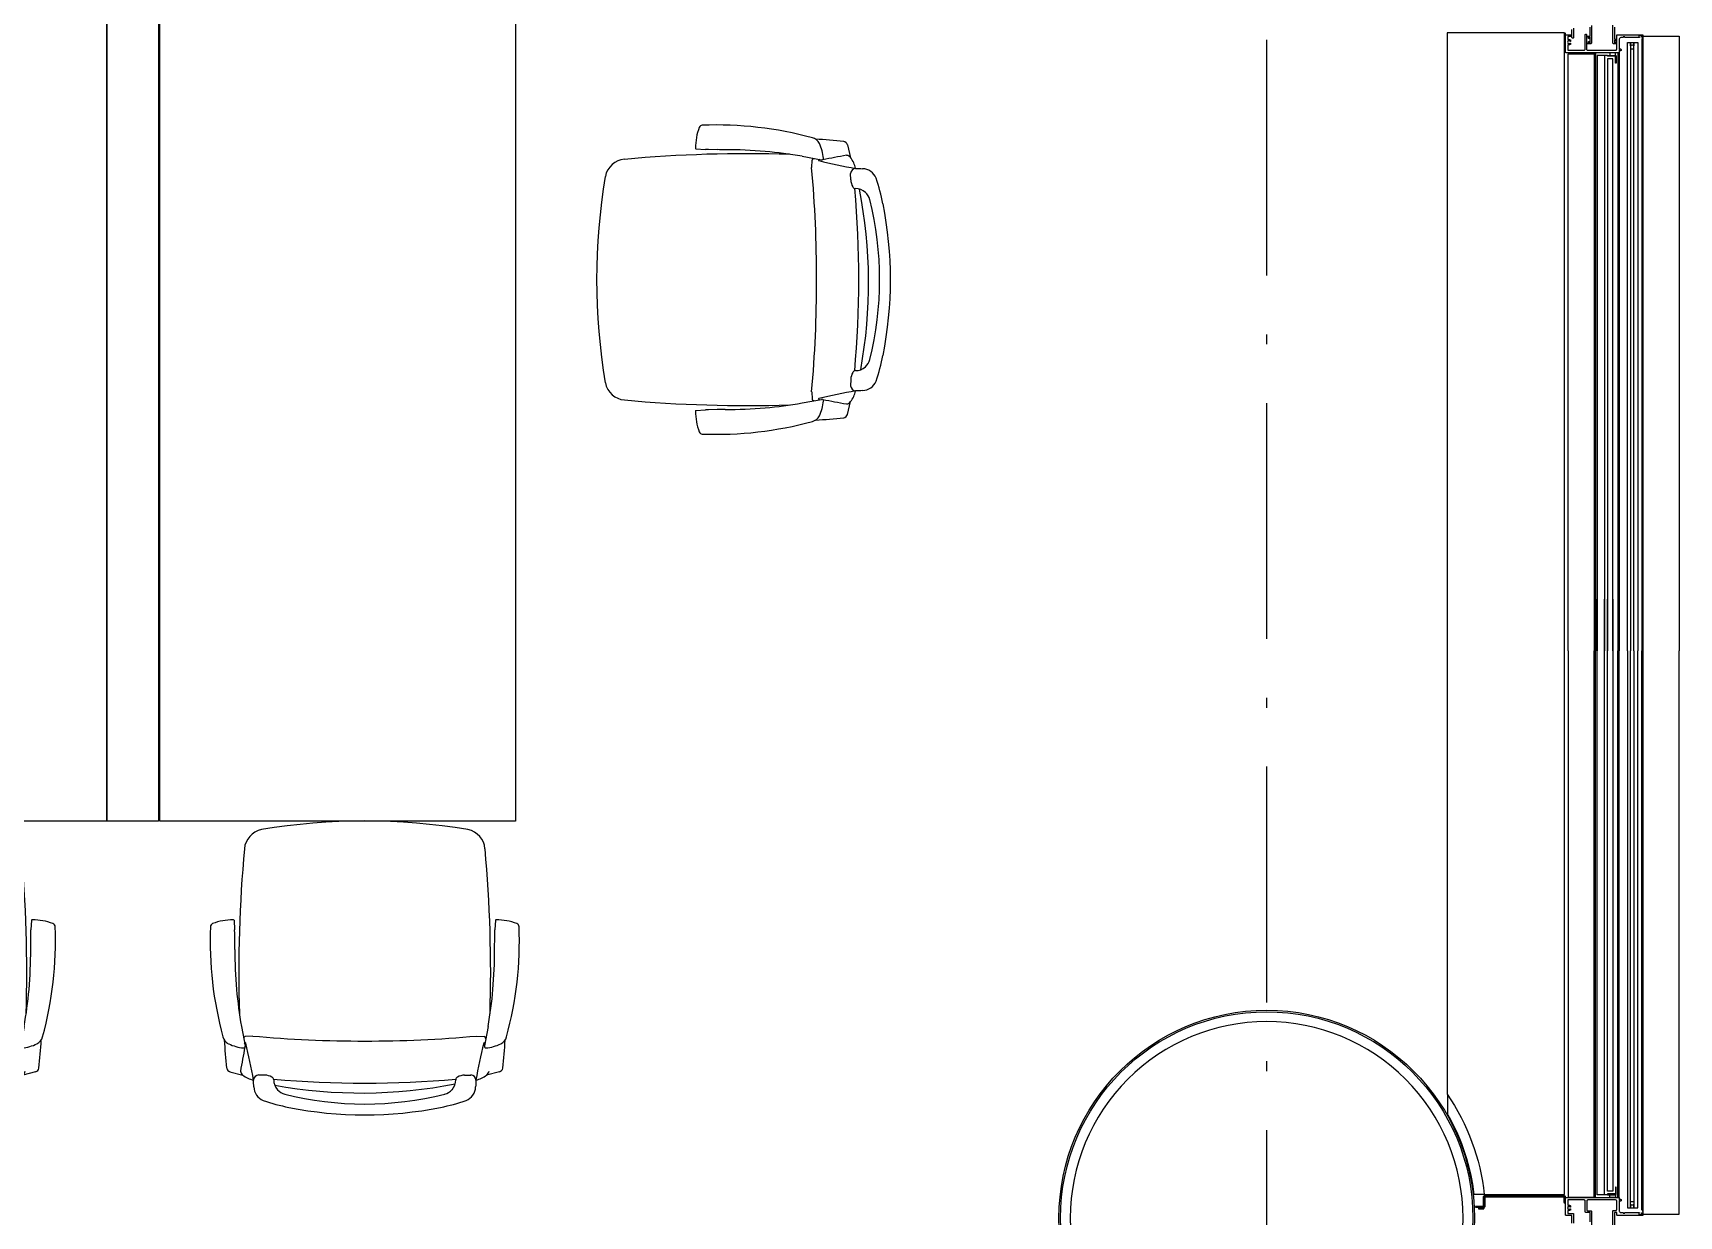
# Model space of a CAD drawing. Extents: x -120222 to -41942, y -19134 to 30932.
# Drawn here: x -71281 to -68087, y -7362 to -5067 of the extents above; entities that cross this region are included whole.
import ezdxf

# ---------------------------------------------------------------- set-up
doc = ezdxf.new("R2010")
doc.units = 0
doc.header["$LTSCALE"] = 150
doc.header["$MEASUREMENT"] = 0
doc.linetypes.add('ISO-10______', pattern=[4.699, 3.048, -0.762, 0.127, -0.762])
doc.layers.get('0').update_dxf_attribs({"linetype": 'CONTINUOUS'})
for name, color, linetype in [('____-567', 7, 'CONTINUOUS'), ('_____', 7, 'CONTINUOUS'), ('____B', 7, 'CONTINUOUS')]:
    doc.layers.add(name, color=color, linetype=linetype)

# ---------------------------------------------------------------- blocks, each defined once
blk = doc.blocks.new('____-24')
at = {"color": 1, "linetype": 'Continuous'}
for p, q in [((-74742.6, -9619), (-74742.6, -9615.5)), ((-74594.6, -9626.5), (-74594.6, -10814)), ((-74592.6, -9623.5), (-74592.6, -10814)), ((-74687.6, -9654.7), (-74687.6, -10814)), ((-74684.6, -9654.7), (-74684.6, -10814)), ((-74667.2, -9659), (-74667.2, -10814)), ((-74641.6, -9654.7), (-74641.6, -10814)), ((-74638.6, -9654.7), (-74638.6, -10814)), ((-74667.2, -11869), (-74667.2, -10714)), ((-74687.6, -11874.6), (-74687.6, -10814)), ((-74684.6, -11874.6), (-74684.6, -10814)), ((-74641.6, -11873.3), (-74641.6, -10814)), ((-74638.6, -11873.3), (-74638.6, -10814)), ((-74594.6, -11899), (-74594.6, -10814)), ((-74592.6, -11901.5), (-74592.6, -10814))]:
    blk.add_line(p, q, dxfattribs=at)
at = {"color": 1, "linetype": 'Continuous', "flags": 128}
for points in [[(-74648.1, -9604), (-74648.1, -9627.3), (-74648.1, -9627.3, 0.414214), (-74647.6, -9627.8), (-74646.1, -9627.8), (-74646.1, -9627.8, -0.414214), (-74645.1, -9628.8), (-74645.1, -9630), (-74645.1, -9630, -0.414214), (-74645.9, -9630.8), (-74646.3, -9630.8), (-74646.3, -9630.8, -0.414214), (-74646.6, -9630.5), (-74646.6, -9629.8), (-74646.6, -9629.8, 0.414214), (-74647.1, -9629.3), (-74647.6, -9629.3), (-74647.6, -9629.3, 0.414214), (-74648.1, -9629.8), (-74648.1, -9634.2), (-74648.1, -9634.2, 0.414214), (-74647.6, -9634.7), (-74647.1, -9634.7), (-74647.1, -9634.7, 0.414214), (-74646.6, -9634.2), (-74646.6, -9633.5), (-74646.6, -9633.5, -0.414214), (-74646.3, -9633.2), (-74645.9, -9633.2), (-74645.9, -9633.2, -0.414214), (-74645.1, -9634), (-74645.1, -9635.2), (-74644.6, -9635.2), (-74644.6, -9635.2, -0.414214), (-74644.1, -9635.7), (-74644.1, -9636.2), (-74644.1, -9636.2, -0.414214), (-74644.6, -9636.7), (-74649.1, -9636.7), (-74649.1, -9636.7, -0.414214), (-74651.1, -9634.7), (-74651.1, -9600.5)], [(-74692.6, -9601), (-74692.6, -9634.7), (-74692.6, -9634.7, -0.414214), (-74694.6, -9636.7), (-74700.1, -9636.7), (-74700.1, -9636.7, -0.414214), (-74700.6, -9636.2), (-74700.6, -9635.7), (-74700.6, -9635.7, -0.414214), (-74700.1, -9635.2), (-74698.6, -9635.2), (-74698.6, -9632.5), (-74698.6, -9632.5, -0.414214), (-74698.3, -9632.2), (-74697.4, -9632.2), (-74697.4, -9632.2, -0.414214), (-74697.1, -9632.5), (-74697.1, -9634.7), (-74695.6, -9634.7), (-74695.6, -9634.7, 0.414214), (-74695.1, -9634.2), (-74695.1, -9624.2), (-74695.1, -9624.2, 0.414214), (-74695.6, -9623.7), (-74697.1, -9623.7), (-74697.1, -9625.9), (-74697.1, -9625.9, -0.414214), (-74697.4, -9626.2), (-74698.3, -9626.2), (-74698.3, -9626.2, -0.414214), (-74698.6, -9625.9), (-74698.6, -9623.2), (-74700.1, -9623.2), (-74700.1, -9623.2, -0.414214), (-74700.6, -9622.7), (-74700.6, -9622.2), (-74700.6, -9622.2, -0.414214), (-74700.1, -9621.7), (-74695.6, -9621.7), (-74695.6, -9621.7, 0.414214), (-74695.1, -9621.2), (-74695.1, -9604)], [(-74727.1, -9606), (-74727.1, -9623.7), (-74727.1, -9623.7, -0.414214), (-74728.8, -9625.5, -0.414214), (-74730.6, -9623.7), (-74730.6, -9609)], [(-74651.1, -11934.7), (-74651.1, -11900.5), (-74651.1, -11900.5, -0.414214), (-74650.1, -11899.5), (-74645.6, -11899.5), (-74645.6, -11899.5, 0.414214), (-74643.6, -11897.5), (-74643.6, -11881), (-74643.6, -11881, 0.414214), (-74645.6, -11879), (-74699.6, -11879), (-74699.6, -11879, 0.414214), (-74701.6, -11881), (-74701.6, -11898), (-74701.6, -11898, 0.414214), (-74699.6, -11900), (-74693.6, -11900), (-74693.6, -11900, -0.414214), (-74692.6, -11901), (-74692.6, -11934.7)], [(-74695.1, -11921.2), (-74695.1, -11904), (-74695.1, -11904, 0.414214), (-74696.1, -11903), (-74703.6, -11903), (-74703.6, -11903, -0.414214), (-74704.6, -11902), (-74704.6, -11881), (-74704.6, -11881, 0.414214), (-74706.6, -11879), (-74738.6, -11879), (-74738.6, -11888.4), (-74738.6, -11888.4, 0.48712), (-74737.3, -11889.4), (-74737.3, -11889.4, -0.185154), (-74733.6, -11889.8), (-74733.6, -11889.8, -0.276984), (-74733.1, -11890.7), (-74733.1, -11892.4), (-74733.1, -11892.4, -0.697861), (-74734, -11892.7), (-74734, -11892.7, 0.059473), (-74734.4, -11892.3), (-74734.4, -11892.3, -0.246102), (-74734.6, -11891.8), (-74734.6, -11891.8, 0.345929), (-74735.2, -11891.1, 0.345929), (-74736, -11891.5), (-74736, -11891.5, -0.246102), (-74736.3, -11891.7), (-74736.3, -11891.7, 0.078486), (-74737.2, -11892), (-74737.2, -11892, -0.246102), (-74737.6, -11891.9), (-74737.6, -11891.9, 0.345929), (-74738.5, -11892, 0.345929), (-74738.6, -11892.9), (-74738.6, -11892.9, -0.246102), (-74738.6, -11893.4), (-74738.6, -11893.4, 0.212332), (-74738.6, -11895.6), (-74738.6, -11895.6, -0.246102), (-74738.6, -11896.1), (-74738.6, -11896.1, 0.345929), (-74738.5, -11896.9, 0.345929), (-74737.6, -11897), (-74737.6, -11897, -0.246102), (-74737.2, -11897), (-74737.2, -11897, 0.078486), (-74736.3, -11897.2), (-74736.3, -11897.2, -0.246102), (-74736, -11897.5), (-74736, -11897.5, 0.345929), (-74735.2, -11897.8, 0.345929), (-74734.6, -11897.1), (-74734.6, -11897.1, -0.246102), (-74734.4, -11896.7), (-74734.4, -11896.7, 0.059473), (-74734, -11896.3), (-74734, -11896.3, -0.697861), (-74733.1, -11896.6), (-74733.1, -11898.2), (-74733.1, -11898.2, -0.276984), (-74733.6, -11899.1), (-74733.6, -11899.1, -0.185154), (-74737.3, -11899.6), (-74737.3, -11899.6, 0.48712), (-74738.6, -11900.5), (-74738.6, -11904.5), (-74738.6, -11904.5, 0.414214), (-74737.6, -11905.5), (-74729.2, -11905.5), (-74727.6, -11905.5), (-74727.6, -11905.5, -0.414214), (-74727.1, -11906), (-74727.1, -11923.7)], [(-74730.6, -11923.7), (-74730.6, -11909), (-74742.1, -11909), (-74742.1, -11909, -0.414214), (-74742.6, -11908.5), (-74742.6, -11874.5), (-74742.6, -11874.5, -0.414214), (-74742.1, -11874), (-74638.9, -11874), (-74638.9, -11874, -0.414214), (-74638.6, -11874.3), (-74638.6, -11878.7), (-74637.1, -11878.7), (-74637.1, -11877.8), (-74637.1, -11877.8, -0.414214), (-74636.8, -11877.5), (-74636.2, -11877.5), (-74636.2, -11877.5, -0.182676), (-74636, -11877.6), (-74635.1, -11878.4), (-74635.1, -11878.4, -0.451416), (-74635.1, -11880.6), (-74636, -11881.4), (-74636, -11881.4, -0.182676), (-74636.2, -11881.5), (-74636.8, -11881.5), (-74636.8, -11881.5, -0.414214), (-74637.1, -11881.2), (-74637.1, -11880.2), (-74638.6, -11880.2), (-74638.6, -11900.5), (-74638.6, -11900.5, 0.414214), (-74635.6, -11903.5), (-74631.4, -11903.5), (-74631.4, -11903.5, -0.414214), (-74630.9, -11904), (-74630.9, -11904.3), (-74630.9, -11904.3, 0.414214), (-74630.4, -11904.8), (-74628.4, -11904.8), (-74628.4, -11904.8, 0.414214), (-74627.9, -11904.3), (-74627.9, -11903.5), (-74600.1, -11903.5), (-74600.1, -11903.5, -0.414214), (-74599.6, -11904), (-74599.6, -11904.5), (-74600.6, -11904.5), (-74600.6, -11906.2), (-74600.6, -11906.2, 0.414214), (-74599.6, -11907.2), (-74599.6, -11907.2), (-74595.1, -11907.2), (-74595.1, -11907.2, 0.414214), (-74594.6, -11906.7), (-74594.6, -11905), (-74595.6, -11905), (-74595.6, -11904.5), (-74595.6, -11904.5, -0.414214), (-74595.1, -11904), (-74593.1, -11904), (-74593.1, -11904, -0.414214), (-74592.6, -11904.5), (-74592.6, -11908.5), (-74592.6, -11908.5, -0.414214), (-74593.1, -11909), (-74642.6, -11909), (-74642.6, -11909, -0.414214), (-74643.6, -11908), (-74643.6, -11903), (-74647.1, -11903), (-74647.1, -11903, 0.414214), (-74648.1, -11904), (-74648.1, -11927.3)]]:
    blk.add_lwpolyline(points, format="xyb", dxfattribs=at)
for points in [[(-74703.1, -9618), (-74703.1, -9618, -0.414214), (-74702.1, -9619), (-74702.1, -9647), (-74702.1, -9647, 0.414214), (-74700.1, -9649), (-74645.6, -9649), (-74645.6, -9649, 0.414214), (-74643.6, -9647), (-74643.6, -9620), (-74643.6, -9620, -0.414214), (-74642.6, -9619), (-74593.1, -9619), (-74593.1, -9619, -0.414214), (-74592.6, -9619.5), (-74592.6, -9623.5), (-74592.6, -9623.5, -0.414214), (-74593.1, -9624), (-74595.1, -9624), (-74595.1, -9624, -0.414214), (-74595.6, -9623.5), (-74595.6, -9623), (-74594.6, -9623), (-74594.6, -9621.3), (-74594.6, -9621.3, 0.414214), (-74595.1, -9620.8), (-74599.6, -9620.8), (-74599.6, -9620.8, 0.414214), (-74600.6, -9621.8), (-74600.6, -9623.5), (-74599.6, -9623.5), (-74599.6, -9624), (-74599.6, -9624, -0.414214), (-74600.1, -9624.5), (-74627.9, -9624.5), (-74627.9, -9623.7), (-74627.9, -9623.7, 0.414214), (-74628.4, -9623.2), (-74630.4, -9623.2), (-74630.4, -9623.2, 0.414214), (-74630.9, -9623.7), (-74630.9, -9624), (-74630.9, -9624, -0.414214), (-74631.4, -9624.5), (-74635.6, -9624.5), (-74635.6, -9624.5, 0.414214), (-74638.6, -9627.5), (-74638.6, -9647.7), (-74637.1, -9647.7), (-74637.1, -9646.8), (-74637.1, -9646.8, -0.414214), (-74636.8, -9646.5), (-74636.2, -9646.5), (-74636.2, -9646.5, -0.182676), (-74636, -9646.6), (-74635.1, -9647.4), (-74635.1, -9647.4, -0.451416), (-74635.1, -9649.6), (-74636, -9650.4), (-74636, -9650.4, -0.182676), (-74636.2, -9650.5), (-74636.8, -9650.5), (-74636.8, -9650.5, -0.414214), (-74637.1, -9650.2), (-74637.1, -9649.2), (-74638.6, -9649.2), (-74638.6, -9653.7), (-74638.6, -9653.7, -0.414214), (-74638.9, -9654), (-74742.1, -9654), (-74742.1, -9654, -0.414214), (-74742.6, -9653.5), (-74742.6, -9619.5), (-74742.6, -9619.5, -0.414214), (-74742.1, -9619), (-74732.6, -9619), (-74732.6, -9619, -0.414214), (-74732.1, -9619.5), (-74732.1, -9622), (-74732.1, -9622, -0.414214), (-74732.6, -9622.5), (-74738.1, -9622.5), (-74738.1, -9622.5, 0.414214), (-74738.6, -9623), (-74738.6, -9627.4), (-74738.6, -9627.4, 0.48712), (-74737.3, -9628.4), (-74737.3, -9628.4, -0.185154), (-74733.6, -9628.8), (-74733.6, -9628.8, -0.276984), (-74733.1, -9629.7), (-74733.1, -9631.4), (-74733.1, -9631.4, -0.697861), (-74734, -9631.7), (-74734, -9631.7, 0.059473), (-74734.4, -9631.3), (-74734.4, -9631.3, -0.246102), (-74734.6, -9630.8), (-74734.6, -9630.8, 0.345929), (-74735.2, -9630.1, 0.345929), (-74736, -9630.5), (-74736, -9630.5, -0.246102), (-74736.3, -9630.7), (-74736.3, -9630.7, 0.078486), (-74737.2, -9631), (-74737.2, -9631, -0.246102), (-74737.6, -9630.9), (-74737.6, -9630.9, 0.345929), (-74738.5, -9631, 0.345929), (-74738.6, -9631.9), (-74738.6, -9631.9, -0.246102), (-74738.6, -9632.4), (-74738.6, -9632.4, 0.212332), (-74738.6, -9634.6), (-74738.6, -9634.6, -0.246102), (-74738.6, -9635.1), (-74738.6, -9635.1, 0.345929), (-74738.5, -9635.9, 0.345929), (-74737.6, -9636), (-74737.6, -9636, -0.246102), (-74737.2, -9636), (-74737.2, -9636, 0.078486), (-74736.3, -9636.2), (-74736.3, -9636.2, -0.246102), (-74736, -9636.5), (-74736, -9636.5, 0.345929), (-74735.2, -9636.8, 0.345929), (-74734.6, -9636.1), (-74734.6, -9636.1, -0.246102), (-74734.4, -9635.7), (-74734.4, -9635.7, 0.059473), (-74734, -9635.3), (-74734, -9635.3, -0.697861), (-74733.1, -9635.6), (-74733.1, -9637.2), (-74733.1, -9637.2, -0.276984), (-74733.6, -9638.1), (-74733.6, -9638.1, -0.185154), (-74737.3, -9638.6), (-74737.3, -9638.6, 0.48712), (-74738.6, -9639.5), (-74738.6, -9649), (-74706.6, -9649), (-74706.6, -9649, 0.414214), (-74704.6, -9647), (-74704.6, -9619), (-74704.6, -9619, -0.414214), (-74703.6, -9618)], [(-74661.2, -9659), (-74646.2, -9659), (-74646.2, -9659, -0.414214), (-74644.6, -9660.6), (-74644.6, -9674), (-74646.2, -9674), (-74646.2, -9660.6), (-74661.2, -9660.6)], [(-74901, -11894.9), (-74901, -11873.1), (-74744.2, -11873.1), (-74744.2, -11886.5), (-74742.6, -11886.5), (-74742.6, -11873.1), (-74742.6, -11873.1, 0.414214), (-74744.2, -11871.5), (-74901, -11871.5), (-74901, -11871.5, 0.414214), (-74902.6, -11873.1), (-74902.6, -11894.9), (-74911.8, -11894.9), (-74911.8, -11896.5), (-74902.6, -11896.5), (-74902.6, -11896.5, 0.414214), (-74901, -11894.9)], [(-74661.2, -11869), (-74646.2, -11869), (-74646.2, -11869, 0.414214), (-74644.6, -11867.4), (-74644.6, -11854), (-74646.2, -11854), (-74646.2, -11867.4), (-74661.2, -11867.4)]]:
    blk.add_lwpolyline(points, format="xyb", close=True, dxfattribs=at)
for points in [[(-74622.6, -10814), (-74622.6, -9634), (-74616.6, -9634), (-74616.6, -10814)], [(-74610.6, -10814), (-74610.6, -9634), (-74602.6, -9634), (-74602.6, -10814)], [(-74592.6, -10114), (-74592.6, -9621.5), (-74522.6, -9621.5), (-74522.6, -10814)], [(-74737.6, -10814), (-74737.6, -9656), (-74687.6, -9656)], [(-74661.2, -9659), (-74681.6, -9659), (-74681.6, -10814)], [(-74651.2, -10814), (-74651.2, -9666), (-74661.2, -9666), (-74661.2, -10814)], [(-74661.2, -11869), (-74681.6, -11869), (-74681.6, -10714)], [(-74651.2, -10714), (-74651.2, -11862), (-74661.2, -11862), (-74661.2, -10714)], [(-74737.6, -10814), (-74737.6, -11873.3), (-74687.6, -11873.3)], [(-74622.6, -10814), (-74622.6, -11894), (-74616.6, -11894), (-74616.6, -10814)], [(-74610.6, -10814), (-74610.6, -11894), (-74602.6, -11894), (-74602.6, -10814)], [(-74592.6, -10814), (-74592.6, -11906.5), (-74522.6, -11906.5), (-74522.6, -10814)]]:
    blk.add_lwpolyline(points, dxfattribs=at)
for points in [[(-74613.1, -9639), (-74614.1, -9639), (-74616.6, -9640.5), (-74616.6, -9634), (-74610.6, -9634), (-74610.6, -9640.5)], [(-74613.1, -9639), (-74614.1, -9639), (-74616.6, -9640.5), (-74616.6, -9646), (-74610.6, -9646), (-74610.6, -9640.5)], [(-74646.2, -9659), (-74646.2, -9654), (-74657.2, -9654), (-74657.2, -9659)], [(-74646.2, -11869), (-74646.2, -11874), (-74657.2, -11874), (-74657.2, -11869)], [(-74613.1, -11889), (-74614.1, -11889), (-74616.6, -11887.5), (-74616.6, -11882), (-74610.6, -11882), (-74610.6, -11887.5)], [(-74613.1, -11889), (-74614.1, -11889), (-74616.6, -11887.5), (-74616.6, -11894), (-74610.6, -11894), (-74610.6, -11887.5)]]:
    blk.add_lwpolyline(points, close=True, dxfattribs=at)
blk = doc.blocks.new('____-28')
at = {"color": 1}
blk.add_blockref('____-24', (0, 0), dxfattribs=at)
blk = doc.blocks.new('____-29')
at = {"color": 1, "linetype": 'Continuous', "flags": 128}
blk.add_lwpolyline([(-74941.6, -11914), (-74941.6, -11914, 0.414214), (-75322.6, -11533, 0.414214), (-75703.6, -11914), (-75703.6, -11914, 0.414214), (-75322.6, -12295, 0.414214), (-74941.6, -11914)], format="xyb", close=True, dxfattribs=at)
at = {"color": 1, "linetype": 'Continuous'}
for radius in [403, 400]:
    blk.add_circle((-75322.6, -11914), radius, dxfattribs=at)
blk = doc.blocks.new('____-52')
at = {"color": 1, "linetype": 'Continuous'}
for p, q in [((-74971, -11714), (-74971, -11676.1)), ((-74900.5, -11868.5), (-74920.6, -11868.5))]:
    blk.add_line(p, q, dxfattribs=at)
at = {"color": 1, "linetype": 'Continuous', "flags": 128}
for points in [[(-74744.6, -11868.5), (-74744.6, -9615.5), (-74972.6, -9615.5), (-74972.6, -11673.8), (-74972.6, -11673.8, -0.124154), (-74900.5, -11868.5)], [(-74917.6, -11893.1), (-74902.6, -11893.1), (-74902.6, -11893.1, 0.414214), (-74901, -11891.5), (-74901, -11873.1), (-74746.2, -11873.1), (-74746.2, -11884), (-74744.6, -11884), (-74744.6, -11873.1), (-74744.6, -11873.1, 0.414214), (-74746.2, -11871.5), (-74901, -11871.5), (-74901, -11871.5, 0.414214), (-74902.6, -11873.1), (-74902.6, -11891.5), (-74917.6, -11891.5)]]:
    blk.add_lwpolyline(points, format="xyb", close=True, dxfattribs=at)
blk.add_lwpolyline([(-74971, -11714, -0.101458), (-74920.6, -11868.5)], format="xyb", dxfattribs=at)
blk = doc.blocks.new('____-54')
at = {"color": 1, "linetype": 'Continuous', "flags": 128}
blk.add_lwpolyline([(-74915.6, -11893.1), (-74900.6, -11893.1), (-74900.6, -11893.1, 0.414214), (-74899, -11891.5), (-74899, -11873.1), (-74746.2, -11873.1), (-74746.2, -11884), (-74744.6, -11884), (-74744.6, -11873.1), (-74744.6, -11873.1, 0.414214), (-74746.2, -11871.5), (-74899, -11871.5), (-74899, -11871.5, 0.414214), (-74900.6, -11873.1), (-74900.6, -11891.5), (-74915.6, -11891.5)], format="xyb", close=True, dxfattribs=at)
at = {"color": 1}
blk.add_blockref('____-52', (0, 0), dxfattribs=at)
blk = doc.blocks.new('____-167')
at = {"color": 1}
for name in ['____-54', '____-28', '____-29']:
    blk.add_blockref(name, (0, 0), dxfattribs=at)
blk = doc.blocks.new('____-410')
at = {"color": 1, "linetype": 'Continuous'}
for p, q in [((-78226.1, -11336.6), (-78226.2, -11336.5)), ((-78226.1, -11336.6), (-78224.9, -11354.8)), ((-77719, -11336.6), (-77720.2, -11354.8)), ((-77719, -11336.6), (-77718.9, -11336.5)), ((-78224.9, -11356.2), (-78224.9, -11354.8)), ((-78224.8, -11361), (-78224.9, -11356.2)), ((-78224.7, -11378), (-78224.8, -11361)), ((-77720.4, -11378), (-77720.3, -11361)), ((-77720.3, -11361), (-77720.2, -11356.2)), ((-77720.2, -11356.2), (-77720.2, -11354.8)), ((-78224.7, -11378), (-78224.7, -11378)), ((-78224.7, -11378), (-78224.7, -11378)), ((-78224.7, -11378), (-78224.7, -11378)), ((-78224.7, -11382.6), (-78224.7, -11378)), ((-78224.6, -11388.1), (-78224.7, -11382.6)), ((-78224.5, -11393.3), (-78224.6, -11388.1)), ((-77720.6, -11393.3), (-77720.5, -11388.1)), ((-77720.5, -11382.6), (-77720.4, -11378)), ((-77720.5, -11388.1), (-77720.5, -11382.6)), ((-77720.4, -11378), (-77720.4, -11378)), ((-77720.4, -11378), (-77720.4, -11378)), ((-77720.4, -11378), (-77720.4, -11378)), ((-78211.8, -11542.5), (-78204.8, -11580.2)), ((-78189.9, -11561.1), (-78204.6, -11561.9)), ((-77755.2, -11561.1), (-77740.6, -11561.9)), ((-77733.3, -11542.5), (-77740.3, -11580.2)), ((-78247.5, -11562.5), (-78247.5, -11562.5)), ((-78247.5, -11562.5), (-78247.5, -11562.5)), ((-78205.5, -11576.5), (-78204.6, -11574.8)), ((-77739.6, -11576.5), (-77740.5, -11574.8)), ((-77697.6, -11562.5), (-77697.6, -11562.5)), ((-77697.6, -11562.5), (-77697.6, -11562.5)), ((-78234, -11630.7), (-78209, -11636.7)), ((-78166.1, -11636.9), (-78178.2, -11636.7)), ((-77779, -11636.9), (-77766.9, -11636.7)), ((-77711.1, -11630.7), (-77736.1, -11636.7))]:
    blk.add_line(p, q, dxfattribs=at)
for centre, radius, start, end in [((-77972.6, -12346.1), 1202.2, 80.4062, 99.5938), ((-78165.1, -11201), 41, 101.048, 175.5828), ((-77780.1, -11201), 41, 4.4172, 78.952), ((-75584.2, -11437.7), 2632.7, 174.7717, 181.7511), ((-80360.9, -11437.7), 2632.7, 358.2489, 5.2283), ((-78227, -11452.7), 117.1, 90.4216, 110.3266), ((-78227.8, -11337.7), 2.05, 37.103, 92.0722), ((-77717.3, -11337.7), 2.05, 87.9278, 142.897), ((-77718.1, -11452.7), 117.1, 69.6734, 89.5784), ((-77566.3, -11376.2), 706.3, 177.7911, 195.2988), ((-78265.4, -11349.2), 6.64, 110.3381, 177.8451), ((-78378.8, -11376.2), 706.3, 344.7012, 2.2089), ((-77679.7, -11349.2), 6.64, 2.1549, 69.6619), ((-77231.9, -11390.8), 992.7, 180.1428, 184.6165), ((-78713.3, -11390.8), 992.7, 355.3835, 359.8572), ((-77260.9, -11379.4), 964.8, 185.4286, 189.7344), ((-78684.2, -11379.4), 964.8, 350.2656, 354.5714), ((-77972.6, -9132), 2438.8, 264.8867, 275.1133), ((-78228.2, -11558.3), 19.8, 192.1685, 244.9214), ((-77172.7, -11505.8), 1074.2, 183.3603, 186.2782), ((-78199.2, -11497.2), 87.4, 244.7238, 264.2657), ((-74838.5, -12234), 3429, 169.0497, 169.8362), ((-78207.7, -11581.2), 3.06, 264.9633, 17.5988), ((-77998.3, -11631.4), 219, 162.2531, 162.668), ((-78203.6, -11565.2), 3.39, 107.2813, 171.4991), ((-78204, -11575), 0.63, 7.6602, 161.4904), ((-79197.3, -11822.2), 1024.2, 9.886, 13.97), ((-76747.8, -11822.2), 1024.2, 166.03, 170.114), ((-77741.1, -11575), 0.63, 18.5096, 172.3398), ((-77741.6, -11565.2), 3.39, 8.5009, 72.7187), ((-77737.4, -11581.2), 3.06, 162.4012, 275.0367), ((-77946.8, -11631.4), 219, 17.332, 17.7469), ((-77745.9, -11497.2), 87.4, 275.7343, 295.2762), ((-77716.9, -11558.3), 19.8, 295.0786, 347.8315), ((-78772.4, -11505.8), 1074.2, 353.7218, 356.6397), ((-78230.7, -11621.3), 9.89, 191.4732, 250.8247), ((-77714.4, -11621.3), 9.89, 289.1753, 348.5268), ((-78202.2, -11627.4), 11.6, 187.4758, 232.842), ((-78179, -11599.3), 48, 231.0488, 258.8008), ((-78178, -11647), 10.4, 91.4681, 176.3577), ((-79949.6, -11730), 1763.2, 2.2889, 2.7175), ((-78167.8, -11667.3), 30.5, 60.534, 86.8398), ((-78155.8, -11646.9), 6.85, 8.2298, 63.5207), ((-77972, -9675.8), 1976.7, 264.8525, 275.1095), ((-78119.2, -11646), 29.9, 179.9775, 220.6038), ((-77978.8, -10731), 940.6, 259.6852, 281.1384), ((-77825.9, -11646), 29.9, 319.3962, 0.0225), ((-77789.3, -11646.9), 6.85, 116.4793, 171.7702), ((-77777.3, -11667.3), 30.5, 93.1602, 119.466), ((-77767.1, -11647), 10.4, 3.6423, 88.5319), ((-75995.6, -11730), 1763.2, 177.2825, 177.7111), ((-77766.1, -11599.3), 48, 281.1992, 308.9512), ((-77742.9, -11627.4), 11.6, 307.158, 352.5242), ((-78158.2, -11658.9), 29.5, 181.254, 247.912), ((-78034.2, -11277.9), 430.1, 251.691, 258.5225), ((-78118.1, -11641.8), 33.5, 224.7927, 253.3193), ((-77972.6, -11049.1), 643.8, 256.0554, 283.9446), ((-77910.9, -11277.9), 430.1, 281.4775, 288.309), ((-77827.1, -11641.8), 33.5, 286.6807, 315.2073), ((-77786.9, -11658.9), 29.5, 292.088, 358.746), ((-77972.6, -10960.7), 753.3, 258.7303, 281.2697)]:
    blk.add_arc(centre, radius, start, end, dxfattribs=at)
blk = doc.blocks.new('____-411')
at = {"color": 1, "linetype": 'Continuous'}
for p, q in [((-77326.1, -11336.6), (-77326.2, -11336.5)), ((-77326.1, -11336.6), (-77324.9, -11354.8)), ((-76819, -11336.6), (-76820.2, -11354.8)), ((-76819, -11336.6), (-76818.9, -11336.5)), ((-77324.9, -11356.2), (-77324.9, -11354.8)), ((-77324.8, -11361), (-77324.9, -11356.2)), ((-77324.7, -11378), (-77324.8, -11361)), ((-76820.4, -11378), (-76820.3, -11361)), ((-76820.3, -11361), (-76820.2, -11356.2)), ((-76820.2, -11356.2), (-76820.2, -11354.8)), ((-77324.7, -11378), (-77324.7, -11378)), ((-77324.7, -11378), (-77324.7, -11378)), ((-77324.7, -11378), (-77324.7, -11378)), ((-77324.7, -11382.6), (-77324.7, -11378)), ((-77324.6, -11388.1), (-77324.7, -11382.6)), ((-77324.5, -11393.3), (-77324.6, -11388.1)), ((-76820.6, -11393.3), (-76820.5, -11388.1)), ((-76820.5, -11382.6), (-76820.4, -11378)), ((-76820.5, -11388.1), (-76820.5, -11382.6)), ((-76820.4, -11378), (-76820.4, -11378)), ((-76820.4, -11378), (-76820.4, -11378)), ((-76820.4, -11378), (-76820.4, -11378)), ((-77311.8, -11542.5), (-77304.8, -11580.2)), ((-77289.9, -11561.1), (-77304.6, -11561.9)), ((-76855.2, -11561.1), (-76840.6, -11561.9)), ((-76833.3, -11542.5), (-76840.3, -11580.2)), ((-77347.5, -11562.5), (-77347.5, -11562.5)), ((-77347.5, -11562.5), (-77347.5, -11562.5)), ((-77305.5, -11576.5), (-77304.6, -11574.8)), ((-76839.6, -11576.5), (-76840.5, -11574.8)), ((-76797.6, -11562.5), (-76797.6, -11562.5)), ((-76797.6, -11562.5), (-76797.6, -11562.5)), ((-77334, -11630.7), (-77309, -11636.7)), ((-77266.1, -11636.9), (-77278.2, -11636.7)), ((-76879, -11636.9), (-76866.9, -11636.7)), ((-76811.1, -11630.7), (-76836.1, -11636.7))]:
    blk.add_line(p, q, dxfattribs=at)
for centre, radius, start, end in [((-77072.6, -12346.1), 1202.2, 80.4062, 99.5938), ((-77265.1, -11201), 41, 101.048, 175.5828), ((-76880.1, -11201), 41, 4.4172, 78.952), ((-74684.2, -11437.7), 2632.7, 174.7717, 181.7511), ((-79460.9, -11437.7), 2632.7, 358.2489, 5.2283), ((-77327, -11452.7), 117.1, 90.4216, 110.3266), ((-77327.8, -11337.7), 2.05, 37.103, 92.0722), ((-76817.3, -11337.7), 2.05, 87.9278, 142.897), ((-76818.1, -11452.7), 117.1, 69.6734, 89.5784), ((-76666.3, -11376.2), 706.3, 177.7911, 195.2988), ((-77365.4, -11349.2), 6.64, 110.3381, 177.8451), ((-77478.8, -11376.2), 706.3, 344.7012, 2.2089), ((-76779.7, -11349.2), 6.64, 2.1549, 69.6619), ((-76331.9, -11390.8), 992.7, 180.1428, 184.6165), ((-77813.3, -11390.8), 992.7, 355.3835, 359.8572), ((-76360.9, -11379.4), 964.8, 185.4286, 189.7344), ((-77784.2, -11379.4), 964.8, 350.2656, 354.5714), ((-77072.6, -9132), 2438.8, 264.8867, 275.1133), ((-77328.2, -11558.3), 19.8, 192.1685, 244.9214), ((-76272.7, -11505.8), 1074.2, 183.3603, 186.2782), ((-77299.2, -11497.2), 87.4, 244.7238, 264.2657), ((-73938.5, -12234), 3429, 169.0497, 169.8362), ((-77307.7, -11581.2), 3.06, 264.9633, 17.5988), ((-77098.3, -11631.4), 219, 162.2531, 162.668), ((-77303.6, -11565.2), 3.39, 107.2813, 171.4991), ((-77304, -11575), 0.63, 7.6602, 161.4904), ((-78297.3, -11822.2), 1024.2, 9.886, 13.97), ((-75847.8, -11822.2), 1024.2, 166.03, 170.114), ((-76841.1, -11575), 0.63, 18.5096, 172.3398), ((-76841.6, -11565.2), 3.39, 8.5009, 72.7187), ((-76837.4, -11581.2), 3.06, 162.4012, 275.0367), ((-77046.8, -11631.4), 219, 17.332, 17.7469), ((-76845.9, -11497.2), 87.4, 275.7343, 295.2762), ((-76816.9, -11558.3), 19.8, 295.0786, 347.8315), ((-77872.4, -11505.8), 1074.2, 353.7218, 356.6397), ((-77330.7, -11621.3), 9.89, 191.4732, 250.8247), ((-76814.4, -11621.3), 9.89, 289.1753, 348.5268), ((-77302.2, -11627.4), 11.6, 187.4758, 232.842), ((-77279, -11599.3), 48, 231.0488, 258.8008), ((-77278, -11647), 10.4, 91.4681, 176.3577), ((-79049.6, -11730), 1763.2, 2.2889, 2.7175), ((-77267.8, -11667.3), 30.5, 60.534, 86.8398), ((-77255.8, -11646.9), 6.85, 8.2298, 63.5207), ((-77072, -9675.8), 1976.7, 264.8525, 275.1095), ((-77219.2, -11646), 29.9, 179.9775, 220.6038), ((-77078.8, -10731), 940.6, 259.6852, 281.1384), ((-76925.9, -11646), 29.9, 319.3962, 0.0225), ((-76889.3, -11646.9), 6.85, 116.4793, 171.7702), ((-76877.3, -11667.3), 30.5, 93.1602, 119.466), ((-76867.1, -11647), 10.4, 3.6423, 88.5319), ((-75095.6, -11730), 1763.2, 177.2825, 177.7111), ((-76866.1, -11599.3), 48, 281.1992, 308.9512), ((-76842.9, -11627.4), 11.6, 307.158, 352.5242), ((-77258.2, -11658.9), 29.5, 181.254, 247.912), ((-77134.2, -11277.9), 430.1, 251.691, 258.5225), ((-77218.1, -11641.8), 33.5, 224.7927, 253.3193), ((-77072.6, -11049.1), 643.8, 256.0554, 283.9446), ((-77010.9, -11277.9), 430.1, 281.4775, 288.309), ((-76927.1, -11641.8), 33.5, 286.6807, 315.2073), ((-76886.9, -11658.9), 29.5, 292.088, 358.746), ((-77072.6, -10960.7), 753.3, 258.7303, 281.2697)]:
    blk.add_arc(centre, radius, start, end, dxfattribs=at)
blk = doc.blocks.new('____-419')
at = {"color": 1, "linetype": 'Continuous'}
for p, q in [((-76204, -9819), (-76204, -9819)), ((-76204, -9819), (-76204, -9819)), ((-76135.9, -9832.6), (-76129.8, -9857.5)), ((-76429.9, -9840.4), (-76430.1, -9840.3)), ((-76429.9, -9840.4), (-76411.7, -9841.6)), ((-76410.4, -9841.6), (-76411.7, -9841.6)), ((-76405.5, -9841.7), (-76410.4, -9841.6)), ((-76388.6, -9841.9), (-76405.5, -9841.7)), ((-76388.6, -9841.8), (-76388.6, -9841.9)), ((-76388.6, -9841.9), (-76388.6, -9841.9)), ((-76388.6, -9841.9), (-76388.6, -9841.9)), ((-76384, -9841.9), (-76388.5, -9841.8)), ((-76378.5, -9841.9), (-76384, -9841.9)), ((-76373.3, -9842), (-76378.5, -9841.9)), ((-76224, -9854.8), (-76186.3, -9861.7)), ((-76205.4, -9876.6), (-76204.6, -9862)), ((-76190, -9861), (-76191.7, -9861.9)), ((-76129.7, -9900.4), (-76129.9, -9888.3)), ((-76205.4, -10311.3), (-76204.6, -10326)), ((-76129.7, -10287.5), (-76129.9, -10299.7)), ((-76429.9, -10347.5), (-76430.1, -10347.6)), ((-76429.9, -10347.5), (-76411.7, -10346.3)), ((-76410.4, -10346.3), (-76411.7, -10346.3)), ((-76405.5, -10346.3), (-76410.4, -10346.3)), ((-76388.6, -10346.1), (-76405.5, -10346.3)), ((-76388.6, -10346.1), (-76388.6, -10346.1)), ((-76388.6, -10346.1), (-76388.6, -10346.1)), ((-76388.6, -10346.1), (-76388.6, -10346.1)), ((-76384, -10346.1), (-76388.5, -10346.1)), ((-76378.5, -10346), (-76384, -10346.1)), ((-76373.3, -10346), (-76378.5, -10346)), ((-76224, -10333.2), (-76186.3, -10326.2)), ((-76190, -10326.9), (-76191.7, -10326)), ((-76135.9, -10355.4), (-76129.8, -10330.5)), ((-76204, -10368.9), (-76204, -10368.9)), ((-76204, -10368.9), (-76204, -10368.9))]:
    blk.add_line(p, q, dxfattribs=at)
for centre, radius, start, end in [((-76313.8, -9839.5), 117.1, 159.6734, 179.5784), ((-76417.4, -9801.1), 6.64, 92.1549, 159.6619), ((-76390.4, -10500.3), 706.3, 74.7012, 92.2089), ((-76208.2, -9838.4), 19.8, 25.0786, 77.8315), ((-76260.8, -10893.8), 1074.2, 83.7218, 86.6397), ((-76269.4, -9867.3), 87.4, 5.7343, 25.2762), ((-76145.2, -9835.8), 9.89, 19.1753, 78.5268), ((-76565.5, -9901.5), 41, 94.4172, 168.952), ((-76328.8, -12482.4), 2632.7, 88.2489, 95.2283), ((-76428.8, -9838.7), 2.05, 177.9278, 232.897), ((-76375.8, -10834.7), 992.7, 85.3835, 89.8572), ((-76387.1, -10805.7), 964.8, 80.2656, 84.5714), ((-76201.4, -9863), 3.39, 98.5009, 162.7187), ((-76135.1, -10068.2), 219, 107.332, 107.7469), ((-76191.5, -9862.5), 0.63, 108.5096, 262.3398), ((-75944.3, -8869.2), 1024.2, 256.03, 260.114), ((-76185.4, -9858.8), 3.06, 252.4012, 5.0367), ((-75532.6, -13228), 3429, 100.1638, 100.9503), ((-76139.1, -9864.4), 11.6, 37.158, 82.5242), ((-76167.3, -9887.6), 48, 11.1992, 38.9512), ((-75420.4, -10094), 1202.2, 170.4062, 189.5938), ((-78634.6, -10094), 2438.8, 354.8867, 5.1133), ((-76119.5, -9888.6), 10.4, 93.6423, 178.5319), ((-76099.2, -9898.7), 30.5, 183.1602, 209.466), ((-76036.6, -8117), 1763.2, 267.2825, 267.7111), ((-76107.6, -9908.3), 29.5, 22.088, 88.746), ((-76488.6, -10032.4), 430.1, 11.4775, 18.309), ((-76119.6, -9910.7), 6.85, 206.4793, 261.7702), ((-78090.7, -10093.5), 1976.7, 354.8525, 5.1095), ((-76120.6, -9947.4), 29.9, 49.3962, 90.0225), ((-77035.6, -10100.2), 940.6, 349.6852, 11.1384), ((-76124.7, -9948.5), 33.5, 16.6807, 45.2073), ((-76717.4, -10094), 643.8, 346.0554, 13.9446), ((-76805.8, -10094), 753.3, 348.7303, 11.2697), ((-76124.7, -10239.5), 33.5, 314.7927, 343.3193), ((-76488.6, -10155.6), 430.1, 341.691, 348.5225), ((-76099.2, -10289.2), 30.5, 150.534, 176.8398), ((-76119.6, -10277.3), 6.85, 98.2298, 153.5207), ((-76120.6, -10240.6), 29.9, 269.9775, 310.6038), ((-76565.5, -10286.5), 41, 191.048, 265.5828), ((-75944.3, -11318.7), 1024.2, 99.886, 103.97), ((-76119.5, -10299.4), 10.4, 181.4681, 266.3577), ((-76167.3, -10300.4), 48, 321.0488, 348.8008), ((-76036.6, -12071), 1763.2, 92.2889, 92.7175), ((-76107.6, -10279.6), 29.5, 271.254, 337.912), ((-76328.8, -7705.6), 2632.7, 264.7717, 271.7511), ((-76428.8, -10349.3), 2.05, 127.103, 182.0722), ((-76375.8, -9353.3), 992.7, 270.1428, 274.6165), ((-76387.1, -9382.3), 964.8, 275.4286, 279.7344), ((-76201.4, -10325), 3.39, 197.2813, 261.4991), ((-76135.1, -10119.7), 219, 252.2531, 252.668), ((-76191.5, -10325.4), 0.63, 97.6602, 251.4904), ((-76269.4, -10320.7), 87.4, 334.7238, 354.2657), ((-76185.4, -10329.1), 3.06, 354.9633, 107.5988), ((-75532.6, -6959.9), 3429, 259.0497, 259.8362), ((-76139.1, -10323.6), 11.6, 277.4758, 322.842), ((-76313.8, -10348.5), 117.1, 180.4216, 200.3266), ((-76390.4, -9687.7), 706.3, 267.7911, 285.2988), ((-76208.2, -10349.6), 19.8, 282.1685, 334.9214), ((-76260.8, -9294.1), 1074.2, 273.3603, 276.2782), ((-76145.2, -10352.2), 9.89, 281.4732, 340.8247), ((-76417.4, -10386.8), 6.64, 200.3381, 267.8451)]:
    blk.add_arc(centre, radius, start, end, dxfattribs=at)
blk = doc.blocks.new('____-423')
at = {"color": 1, "linetype": 'Continuous', "flags": 128}
for points in [[(-78262.6, -4544), (-77572.6, -4544), (-77572.6, -11144), (-78262.6, -11144)], [(-77572.6, -4544), (-77472.6, -4544), (-77472.6, -11144), (-77572.6, -11144)], [(-77470.2, -4544), (-76780.2, -4544), (-76780.2, -11144), (-77470.2, -11144)]]:
    blk.add_lwpolyline(points, close=True, dxfattribs=at)
blk = doc.blocks.new('____-424')
at = {"color": 1}
for name in ['____-423', '____-419', '____-410', '____-411']:
    blk.add_blockref(name, (0, 0), dxfattribs=at)

msp = doc.modelspace()

# ---------------------------------------------------------------- linework, layer by layer
at = {"layer": '____B', "color": 6, "linetype": 'ISO-10______'}
msp.add_line((-68887.45335, -18224.63716), (-68887.45335, 28821.32985), dxfattribs=at)

# ---------------------------------------------------------------- block references
at = {"layer": '____-567', "color": 0}
msp.add_blockref('____-167', (6435.10495, 4548.69799), dxfattribs=at)
at = {"layer": '_____', "color": 0}
msp.add_blockref('____-424', (6435.10495, 4548.69799), dxfattribs=at)

doc.saveas('drawing.dxf')
